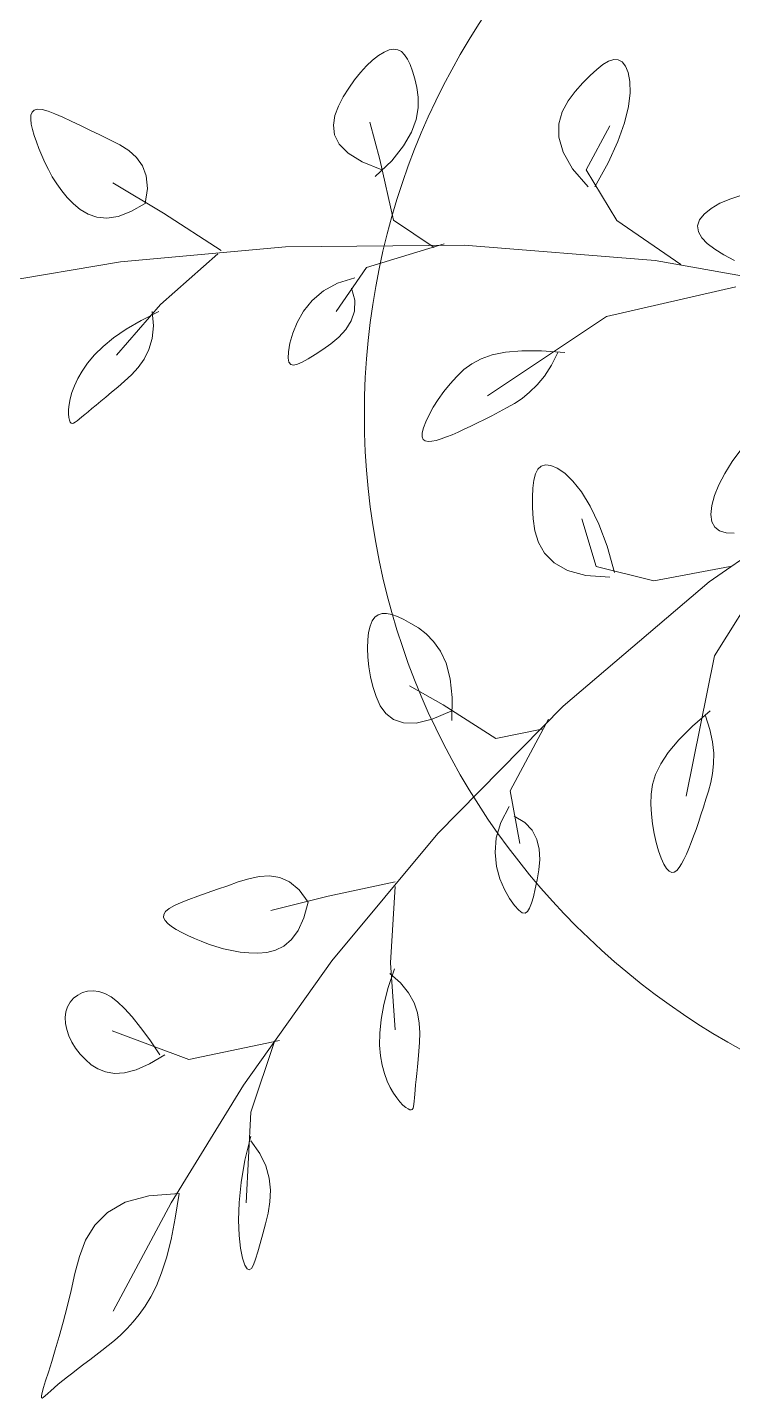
# Model space of a CAD drawing. Header units: centimetres. Extents: x -26724 to 60145, y -23645 to 6771.
# Drawn here: x -14928.1 to -14898.6, y 1948.9 to 2006.3 of the extents above; entities that cross this region are included whole.
import ezdxf

# ---------------------------------------------------------------- set-up
doc = ezdxf.new("R2010")
doc.units = ezdxf.units.CM
doc.linetypes.add('AUSGEZOGEN', pattern=[0])
doc.linetypes.add('PUNKT2_S9', pattern=[0.35, 0.15, -0.1, 0, -0.1])
doc.layers.add('3.IZGLED 2', color=7, linetype='Continuous', lineweight=9, true_color=0x4a4a4a)
doc.layers.add('Moebel', color=252, linetype='PUNKT2_S9', lineweight=13)

# ---------------------------------------------------------------- blocks, each defined once
blk = doc.blocks.new('ggggt')
at = {"layer": 'Moebel', "color": 91, "linetype": 'AUSGEZOGEN', "lineweight": 18, "transparency": 33554687}
for p, q in [((1538.055, 2005.151, 13.5), (1537.809, 2004.957, 13.5)), ((1538.288, 2005.296, 13.5), (1538.055, 2005.151, 13.5)), ((1538.502, 2005.387, 13.5), (1538.288, 2005.296, 13.5)), ((1538.694, 2005.419, 13.5), (1538.502, 2005.387, 13.5)), ((1538.864, 2005.394, 13.5), (1538.694, 2005.419, 13.5)), ((1539.015, 2005.314, 13.5), (1538.864, 2005.394, 13.5)), ((1539.15, 2005.182, 13.5), (1539.015, 2005.314, 13.5)), ((1539.27, 2004.999, 13.5), (1539.15, 2005.182, 13.5)), ((1537.555, 2004.717, 13.5), (1537.3, 2004.439, 13.5)), ((1537.809, 2004.957, 13.5), (1537.555, 2004.717, 13.5)), ((1539.38, 2004.768, 13.5), (1539.27, 2004.999, 13.5)), ((1539.481, 2004.492, 13.5), (1539.38, 2004.768, 13.5)), ((1539.576, 2004.172, 13.5), (1539.481, 2004.492, 13.5)), ((1546.906, 2004.31, 13.5), (1547.188, 2004.568, 13.5)), ((1547.188, 2004.568, 13.5), (1547.447, 2004.771, 13.5)), ((1547.447, 2004.771, 13.5), (1547.684, 2004.911, 13.5)), ((1547.684, 2004.911, 13.5), (1547.898, 2004.981, 13.5)), ((1547.898, 2004.981, 13.5), (1548.088, 2004.974, 13.5)), ((1548.088, 2004.974, 13.5), (1548.253, 2004.885, 13.5)), ((1548.253, 2004.885, 13.5), (1548.394, 2004.707, 13.5)), ((1548.394, 2004.707, 13.5), (1548.507, 2004.433, 13.5)), ((1537.049, 2004.127, 13.5), (1536.808, 2003.785, 13.5)), ((1537.3, 2004.439, 13.5), (1537.049, 2004.127, 13.5)), ((1539.663, 2003.811, 13.5), (1539.576, 2004.172, 13.5)), ((1546.286, 2003.647, 13.5), (1546.603, 2004.001, 13.5)), ((1546.603, 2004.001, 13.5), (1546.906, 2004.31, 13.5)), ((1548.507, 2004.433, 13.5), (1548.577, 2004.06, 13.5)), ((1548.577, 2004.06, 13.5), (1548.587, 2003.588, 13.5)), ((1536.582, 2003.42, 13.5), (1536.382, 2003.036, 13.5)), ((1536.808, 2003.785, 13.5), (1536.582, 2003.42, 13.5)), ((1539.72, 2003.408, 13.5), (1539.663, 2003.811, 13.5)), ((1539.72, 2002.963, 13.5), (1539.72, 2003.408, 13.5)), ((1545.987, 2003.247, 13.5), (1546.286, 2003.647, 13.5)), ((1548.587, 2003.588, 13.5), (1548.518, 2003.013, 13.5)), ((1523.511, 2002.65, 13.5), (1523.558, 2002.78, 13.5)), ((1523.558, 2002.78, 13.5), (1523.65, 2002.865, 13.5)), ((1523.65, 2002.865, 13.5), (1523.791, 2002.9, 13.5)), ((1523.791, 2002.9, 13.5), (1523.986, 2002.883, 13.5)), ((1523.986, 2002.883, 13.5), (1524.23, 2002.817, 13.5)), ((1524.23, 2002.817, 13.5), (1524.517, 2002.711, 13.5)), ((1536.382, 2003.036, 13.5), (1536.234, 2002.64, 13.5)), ((1539.635, 2002.476, 13.5), (1539.72, 2002.963, 13.5)), ((1545.607, 2002.291, 13.5), (1545.748, 2002.796, 13.5)), ((1545.748, 2002.796, 13.5), (1545.987, 2003.247, 13.5)), ((1548.518, 2003.013, 13.5), (1548.354, 2002.334, 13.5)), ((1523.503, 2002.482, 13.5), (1523.511, 2002.65, 13.5)), ((1523.527, 2002.281, 13.5), (1523.503, 2002.482, 13.5)), ((1523.58, 2002.052, 13.5), (1523.527, 2002.281, 13.5)), ((1524.517, 2002.711, 13.5), (1524.842, 2002.571, 13.5)), ((1524.842, 2002.571, 13.5), (1525.199, 2002.405, 13.5)), ((1525.199, 2002.405, 13.5), (1525.581, 2002.221, 13.5)), ((1525.581, 2002.221, 13.5), (1525.982, 2002.025, 13.5)), ((1536.234, 2002.64, 13.5), (1536.169, 2002.238, 13.5)), ((1536.169, 2002.238, 13.5), (1536.22, 2001.836, 13.5)), ((1538.118, 2000.801, 13.5), (1537.692, 2002.358, 13.5)), ((1539.44, 2001.944, 13.5), (1539.635, 2002.476, 13.5)), ((1545.605, 2001.727, 13.5), (1545.607, 2002.291, 13.5)), ((1546.749, 2000.369, 13.5), (1547.737, 2002.208, 13.5)), ((1548.354, 2002.334, 13.5), (1548.077, 2001.549, 13.5)), ((1523.654, 2001.801, 13.5), (1523.58, 2002.052, 13.5)), ((1523.745, 2001.533, 13.5), (1523.654, 2001.801, 13.5)), ((1525.982, 2002.025, 13.5), (1526.398, 2001.825, 13.5)), ((1526.398, 2001.825, 13.5), (1526.818, 2001.625, 13.5)), ((1526.818, 2001.625, 13.5), (1527.227, 2001.412, 13.5)), ((1536.22, 2001.836, 13.5), (1536.417, 2001.442, 13.5)), ((1539.106, 2001.369, 13.5), (1539.44, 2001.944, 13.5)), ((1545.782, 2001.102, 13.5), (1545.605, 2001.727, 13.5)), ((1523.848, 2001.254, 13.5), (1523.745, 2001.533, 13.5)), ((1523.965, 2000.966, 13.5), (1523.848, 2001.254, 13.5)), ((1527.227, 2001.412, 13.5), (1527.603, 2001.17, 13.5)), ((1527.603, 2001.17, 13.5), (1527.927, 2000.882, 13.5)), ((1536.417, 2001.442, 13.5), (1536.792, 2001.061, 13.5)), ((1536.792, 2001.061, 13.5), (1537.376, 2000.7, 13.5)), ((1538.608, 2000.748, 13.5), (1539.106, 2001.369, 13.5)), ((1546.177, 2000.411, 13.5), (1545.782, 2001.102, 13.5)), ((1548.077, 2001.549, 13.5), (1547.67, 2000.655, 13.5)), ((1524.095, 2000.672, 13.5), (1523.965, 2000.966, 13.5)), ((1524.243, 2000.376, 13.5), (1524.095, 2000.672, 13.5)), ((1527.927, 2000.882, 13.5), (1528.178, 2000.534, 13.5)), ((1528.178, 2000.534, 13.5), (1528.337, 2000.108, 13.5)), ((1537.376, 2000.7, 13.5), (1538.2, 2000.365, 13.5)), ((1537.917, 2000.082, 13.5), (1538.608, 2000.748, 13.5)), ((1538.686, 1998.254, 13.5), (1538.118, 2000.801, 13.5)), ((1547.67, 2000.655, 13.5), (1547.114, 1999.65, 13.5)), ((1524.408, 2000.078, 13.5), (1524.243, 2000.376, 13.5)), ((1524.594, 1999.783, 13.5), (1524.408, 2000.078, 13.5)), ((1528.337, 2000.108, 13.5), (1528.384, 1999.588, 13.5)), ((1546.831, 1999.65, 13.5), (1546.177, 2000.411, 13.5)), ((1548.024, 1998.246, 13.5), (1546.749, 2000.369, 13.5)), ((1524.801, 1999.492, 13.5), (1524.594, 1999.783, 13.5)), ((1525.032, 1999.209, 13.5), (1524.801, 1999.492, 13.5)), ((1529.066, 1998.545, 13.5), (1526.943, 1999.82, 13.5)), ((1528.384, 1999.588, 13.5), (1528.298, 1998.959, 13.5)), ((1552.792, 1999.156, 13.5), (1553.304, 1999.321, 13.5)), ((1525.289, 1998.939, 13.5), (1525.032, 1999.209, 13.5)), ((1525.578, 1998.698, 13.5), (1525.289, 1998.939, 13.5)), ((1528.298, 1998.959, 13.5), (1527.697, 1998.615, 13.5)), ((1528.298, 1998.959, 13.5), (1528.298, 1998.959, 13.5)), ((1551.684, 1998.516, 13.5), (1551.971, 1998.748, 13.5)), ((1551.971, 1998.748, 13.5), (1552.344, 1998.964, 13.5)), ((1552.344, 1998.964, 13.5), (1552.792, 1999.156, 13.5)), ((1525.903, 1998.505, 13.5), (1525.578, 1998.698, 13.5)), ((1526.272, 1998.381, 13.5), (1525.903, 1998.505, 13.5)), ((1526.69, 1998.345, 13.5), (1526.272, 1998.381, 13.5)), ((1527.163, 1998.417, 13.5), (1526.69, 1998.345, 13.5)), ((1527.697, 1998.615, 13.5), (1527.163, 1998.417, 13.5)), ((1531.472, 1996.987, 13.5), (1529.066, 1998.545, 13.5)), ((1540.385, 1997.121, 13.5), (1538.686, 1998.254, 13.5)), ((1550.713, 1996.405, 13.5), (1548.024, 1998.246, 13.5)), ((1551.411, 1998.023, 13.5), (1551.494, 1998.272, 13.5)), ((1551.494, 1998.272, 13.5), (1551.684, 1998.516, 13.5)), ((1551.444, 1997.773, 13.5), (1551.411, 1998.023, 13.5)), ((1551.582, 1997.524, 13.5), (1551.444, 1997.773, 13.5)), ((1534.162, 1997.149, 13.5), (1527.256, 1996.516, 13.5)), ((1541.636, 1997.214, 13.5), (1534.162, 1997.149, 13.5)), ((1540.809, 1997.262, 13.5), (1537.556, 1996.274, 13.5)), ((1549.633, 1996.568, 13.5), (1541.636, 1997.214, 13.5)), ((1551.814, 1997.279, 13.5), (1551.582, 1997.524, 13.5)), ((1552.128, 1997.038, 13.5), (1551.814, 1997.279, 13.5)), ((1552.51, 1996.804, 13.5), (1552.128, 1997.038, 13.5)), ((1527.256, 1996.516, 13.5), (1520.966, 1995.456, 13.5)), ((1531.331, 1996.846, 13.5), (1528.928, 1994.726, 13.5)), ((1558.103, 1995.069, 13.5), (1549.633, 1996.568, 13.5)), ((1552.948, 1996.577, 13.5), (1552.51, 1996.804, 13.5)), ((1537.556, 1996.274, 13.5), (1536.285, 1994.436, 13.5)), ((1535.285, 1994.894, 13.5), (1535.756, 1995.294, 13.5)), ((1535.756, 1995.294, 13.5), (1536.347, 1995.619, 13.5)), ((1536.347, 1995.619, 13.5), (1537.072, 1995.839, 13.5)), ((1536.931, 1995.415, 13.5), (1537.062, 1994.91, 13.5)), ((1553.004, 1995.474, 13.5), (1547.603, 1994.232, 13.5)), ((1528.928, 1994.726, 13.5), (1527.09, 1992.605, 13.5)), ((1534.922, 1994.447, 13.5), (1535.285, 1994.894, 13.5)), ((1537.062, 1994.91, 13.5), (1537.047, 1994.456, 13.5)), ((1528.13, 1994.061, 13.5), (1528.868, 1994.431, 13.5)), ((1528.585, 1994.431, 13.5), (1528.635, 1993.833, 13.5)), ((1534.654, 1993.98, 13.5), (1534.922, 1994.447, 13.5)), ((1537.047, 1994.456, 13.5), (1536.914, 1994.049, 13.5)), ((1547.603, 1994.232, 13.5), (1542.619, 1990.912, 13.5)), ((1526.974, 1993.327, 13.5), (1527.502, 1993.692, 13.5)), ((1527.502, 1993.692, 13.5), (1528.13, 1994.061, 13.5)), ((1528.635, 1993.833, 13.5), (1528.583, 1993.308, 13.5)), ((1534.468, 1993.523, 13.5), (1534.654, 1993.98, 13.5)), ((1536.688, 1993.688, 13.5), (1536.397, 1993.368, 13.5)), ((1536.914, 1994.049, 13.5), (1536.688, 1993.688, 13.5)), ((1526.535, 1992.968, 13.5), (1526.974, 1993.327, 13.5)), ((1528.583, 1993.308, 13.5), (1528.448, 1992.847, 13.5)), ((1534.293, 1992.752, 13.5), (1534.352, 1993.105, 13.5)), ((1534.352, 1993.105, 13.5), (1534.468, 1993.523, 13.5)), ((1536.068, 1993.088, 13.5), (1535.727, 1992.844, 13.5)), ((1536.397, 1993.368, 13.5), (1536.068, 1993.088, 13.5)), ((1525.886, 1992.275, 13.5), (1526.175, 1992.617, 13.5)), ((1526.175, 1992.617, 13.5), (1526.535, 1992.968, 13.5)), ((1528.248, 1992.445, 13.5), (1528, 1992.094, 13.5)), ((1528.448, 1992.847, 13.5), (1528.248, 1992.445, 13.5)), ((1534.279, 1992.489, 13.5), (1534.293, 1992.752, 13.5)), ((1534.31, 1992.313, 13.5), (1534.279, 1992.489, 13.5)), ((1535.113, 1992.456, 13.5), (1534.867, 1992.317, 13.5)), ((1535.401, 1992.633, 13.5), (1535.113, 1992.456, 13.5)), ((1535.727, 1992.844, 13.5), (1535.401, 1992.633, 13.5)), ((1541.962, 1992.25, 13.5), (1542.351, 1992.459, 13.5)), ((1542.351, 1992.459, 13.5), (1542.815, 1992.623, 13.5)), ((1542.815, 1992.623, 13.5), (1543.376, 1992.737, 13.5)), ((1543.376, 1992.737, 13.5), (1544.055, 1992.794, 13.5)), ((1544.055, 1992.794, 13.5), (1544.871, 1992.79, 13.5)), ((1544.871, 1992.79, 13.5), (1545.846, 1992.719, 13.5)), ((1545.563, 1992.719, 13.5), (1545.289, 1992.184, 13.5)), ((1525.475, 1991.628, 13.5), (1525.655, 1991.945, 13.5)), ((1525.655, 1991.945, 13.5), (1525.886, 1992.275, 13.5)), ((1528, 1992.094, 13.5), (1527.722, 1991.786, 13.5)), ((1534.385, 1992.216, 13.5), (1534.31, 1992.313, 13.5)), ((1534.502, 1992.189, 13.5), (1534.385, 1992.216, 13.5)), ((1534.663, 1992.226, 13.5), (1534.502, 1992.189, 13.5)), ((1534.867, 1992.317, 13.5), (1534.663, 1992.226, 13.5)), ((1541.332, 1991.721, 13.5), (1541.63, 1992.002, 13.5)), ((1541.63, 1992.002, 13.5), (1541.962, 1992.25, 13.5)), ((1545.289, 1992.184, 13.5), (1544.999, 1991.736, 13.5)), ((1525.231, 1991.044, 13.5), (1525.335, 1991.327, 13.5)), ((1525.335, 1991.327, 13.5), (1525.475, 1991.628, 13.5)), ((1527.149, 1991.273, 13.5), (1526.887, 1991.054, 13.5)), ((1527.432, 1991.515, 13.5), (1527.149, 1991.273, 13.5)), ((1527.722, 1991.786, 13.5), (1527.432, 1991.515, 13.5)), ((1540.792, 1991.087, 13.5), (1541.053, 1991.413, 13.5)), ((1541.053, 1991.413, 13.5), (1541.332, 1991.721, 13.5)), ((1544.695, 1991.364, 13.5), (1544.381, 1991.056, 13.5)), ((1544.999, 1991.736, 13.5), (1544.695, 1991.364, 13.5)), ((1525.113, 1990.544, 13.5), (1525.159, 1990.782, 13.5)), ((1525.159, 1990.782, 13.5), (1525.231, 1991.044, 13.5)), ((1526.432, 1990.677, 13.5), (1526.236, 1990.516, 13.5)), ((1526.649, 1990.856, 13.5), (1526.432, 1990.677, 13.5)), ((1526.887, 1991.054, 13.5), (1526.649, 1990.856, 13.5)), ((1540.347, 1990.426, 13.5), (1540.556, 1990.755, 13.5)), ((1540.556, 1990.755, 13.5), (1540.792, 1991.087, 13.5)), ((1544.062, 1990.801, 13.5), (1543.74, 1990.587, 13.5)), ((1544.381, 1991.056, 13.5), (1544.062, 1990.801, 13.5)), ((1525.088, 1990.15, 13.5), (1525.091, 1990.332, 13.5)), ((1525.1, 1989.999, 13.5), (1525.088, 1990.15, 13.5)), ((1525.091, 1990.332, 13.5), (1525.113, 1990.544, 13.5)), ((1525.764, 1990.127, 13.5), (1525.641, 1990.025, 13.5)), ((1525.903, 1990.243, 13.5), (1525.764, 1990.127, 13.5)), ((1526.06, 1990.372, 13.5), (1525.903, 1990.243, 13.5)), ((1526.236, 1990.516, 13.5), (1526.06, 1990.372, 13.5)), ((1540.032, 1989.82, 13.5), (1540.171, 1990.111, 13.5)), ((1540.171, 1990.111, 13.5), (1540.347, 1990.426, 13.5)), ((1543.102, 1990.234, 13.5), (1542.792, 1990.073, 13.5)), ((1543.419, 1990.402, 13.5), (1543.102, 1990.234, 13.5)), ((1543.74, 1990.587, 13.5), (1543.419, 1990.402, 13.5)), ((1525.123, 1989.884, 13.5), (1525.1, 1989.999, 13.5)), ((1525.153, 1989.804, 13.5), (1525.123, 1989.884, 13.5)), ((1525.191, 1989.76, 13.5), (1525.153, 1989.804, 13.5)), ((1525.237, 1989.746, 13.5), (1525.191, 1989.76, 13.5)), ((1525.294, 1989.76, 13.5), (1525.237, 1989.746, 13.5)), ((1525.361, 1989.798, 13.5), (1525.294, 1989.76, 13.5)), ((1525.441, 1989.857, 13.5), (1525.361, 1989.798, 13.5)), ((1525.534, 1989.933, 13.5), (1525.441, 1989.857, 13.5)), ((1525.641, 1990.025, 13.5), (1525.534, 1989.933, 13.5)), ((1539.884, 1989.352, 13.5), (1539.935, 1989.564, 13.5)), ((1539.935, 1989.564, 13.5), (1540.032, 1989.82, 13.5)), ((1541.916, 1989.635, 13.5), (1541.644, 1989.506, 13.5)), ((1542.198, 1989.773, 13.5), (1541.916, 1989.635, 13.5)), ((1542.49, 1989.919, 13.5), (1542.198, 1989.773, 13.5)), ((1542.792, 1990.073, 13.5), (1542.49, 1989.919, 13.5)), ((1539.882, 1989.193, 13.5), (1539.884, 1989.352, 13.5)), ((1539.926, 1989.084, 13.5), (1539.882, 1989.193, 13.5)), ((1540.012, 1989.02, 13.5), (1539.926, 1989.084, 13.5)), ((1540.135, 1988.995, 13.5), (1540.012, 1989.02, 13.5)), ((1540.289, 1989.005, 13.5), (1540.135, 1988.995, 13.5)), ((1540.471, 1989.043, 13.5), (1540.289, 1989.005, 13.5)), ((1540.675, 1989.105, 13.5), (1540.471, 1989.043, 13.5)), ((1540.898, 1989.186, 13.5), (1540.675, 1989.105, 13.5)), ((1541.134, 1989.281, 13.5), (1540.898, 1989.186, 13.5)), ((1541.383, 1989.388, 13.5), (1541.134, 1989.281, 13.5)), ((1541.644, 1989.506, 13.5), (1541.383, 1989.388, 13.5)), ((1552.853, 1988.152, 13.5), (1553.218, 1988.645, 13.5)), ((1544.619, 1987.639, 13.5), (1544.72, 1987.839, 13.5)), ((1544.72, 1987.839, 13.5), (1544.859, 1987.969, 13.5)), ((1544.859, 1987.969, 13.5), (1545.039, 1988.023, 13.5)), ((1545.039, 1988.023, 13.5), (1545.265, 1987.997, 13.5)), ((1545.265, 1987.997, 13.5), (1545.539, 1987.883, 13.5)), ((1545.539, 1987.883, 13.5), (1545.851, 1987.669, 13.5)), ((1558.945, 1988.047, 13.5), (1551.896, 1983.117, 13.5)), ((1552.546, 1987.66, 13.5), (1552.853, 1988.152, 13.5)), ((1544.51, 1987.046, 13.5), (1544.55, 1987.372, 13.5)), ((1544.55, 1987.372, 13.5), (1544.619, 1987.639, 13.5)), ((1545.851, 1987.669, 13.5), (1546.192, 1987.342, 13.5)), ((1546.192, 1987.342, 13.5), (1546.55, 1986.887, 13.5)), ((1552.3, 1987.182, 13.5), (1552.546, 1987.66, 13.5)), ((1544.494, 1986.664, 13.5), (1544.51, 1987.046, 13.5)), ((1544.498, 1986.231, 13.5), (1544.494, 1986.664, 13.5)), ((1546.55, 1986.887, 13.5), (1546.915, 1986.291, 13.5)), ((1552.008, 1986.313, 13.5), (1552.119, 1986.729, 13.5)), ((1552.119, 1986.729, 13.5), (1552.3, 1987.182, 13.5)), ((1544.523, 1985.757, 13.5), (1544.498, 1986.231, 13.5)), ((1546.915, 1986.291, 13.5), (1547.274, 1985.539, 13.5)), ((1551.969, 1985.945, 13.5), (1552.008, 1986.313, 13.5)), ((1544.595, 1985.262, 13.5), (1544.523, 1985.757, 13.5)), ((1547.169, 1983.766, 13.5), (1546.568, 1985.765, 13.5)), ((1547.274, 1985.539, 13.5), (1547.618, 1984.619, 13.5)), ((1552.007, 1985.639, 13.5), (1551.969, 1985.945, 13.5)), ((1552.125, 1985.404, 13.5), (1552.007, 1985.639, 13.5)), ((1544.745, 1984.774, 13.5), (1544.595, 1985.262, 13.5)), ((1552.324, 1985.25, 13.5), (1552.125, 1985.404, 13.5)), ((1552.598, 1985.172, 13.5), (1552.324, 1985.25, 13.5)), ((1552.936, 1985.163, 13.5), (1552.598, 1985.172, 13.5)), ((1545.003, 1984.317, 13.5), (1544.745, 1984.774, 13.5)), ((1547.618, 1984.619, 13.5), (1547.935, 1983.516, 13.5)), ((1555.053, 1984.728, 13.5), (1552.112, 1980.03, 13.5)), ((1545.4, 1983.918, 13.5), (1545.003, 1984.317, 13.5)), ((1545.967, 1983.6, 13.5), (1545.4, 1983.918, 13.5)), ((1546.735, 1983.391, 13.5), (1545.967, 1983.6, 13.5)), ((1547.735, 1983.316, 13.5), (1546.735, 1983.391, 13.5)), ((1549.572, 1983.166, 13.5), (1547.169, 1983.766, 13.5)), ((1552.775, 1983.766, 13.5), (1549.572, 1983.166, 13.5)), ((1551.896, 1983.117, 13.5), (1545.785, 1977.92, 13.5)), ((1537.902, 1981.642, 13.5), (1537.789, 1981.483, 13.5)), ((1538.04, 1981.744, 13.5), (1537.902, 1981.642, 13.5)), ((1538.203, 1981.794, 13.5), (1538.04, 1981.744, 13.5)), ((1538.392, 1981.796, 13.5), (1538.203, 1981.794, 13.5)), ((1538.607, 1981.752, 13.5), (1538.392, 1981.796, 13.5)), ((1538.848, 1981.666, 13.5), (1538.607, 1981.752, 13.5)), ((1539.115, 1981.542, 13.5), (1538.848, 1981.666, 13.5)), ((1539.408, 1981.383, 13.5), (1539.115, 1981.542, 13.5)), ((1537.64, 1981, 13.5), (1537.603, 1980.688, 13.5)), ((1537.702, 1981.267, 13.5), (1537.64, 1981, 13.5)), ((1537.789, 1981.483, 13.5), (1537.702, 1981.267, 13.5)), ((1539.725, 1981.19, 13.5), (1539.408, 1981.383, 13.5)), ((1540.05, 1980.945, 13.5), (1539.725, 1981.19, 13.5)), ((1540.364, 1980.63, 13.5), (1540.05, 1980.945, 13.5)), ((1537.603, 1980.688, 13.5), (1537.593, 1980.34, 13.5)), ((1540.649, 1980.226, 13.5), (1540.364, 1980.63, 13.5)), ((1537.593, 1980.34, 13.5), (1537.61, 1979.963, 13.5)), ((1537.61, 1979.963, 13.5), (1537.653, 1979.565, 13.5)), ((1540.887, 1979.712, 13.5), (1540.649, 1980.226, 13.5)), ((1552.112, 1980.03, 13.5), (1550.936, 1974.158, 13.5)), ((1537.653, 1979.565, 13.5), (1537.724, 1979.153, 13.5)), ((1541.058, 1979.069, 13.5), (1540.887, 1979.712, 13.5)), ((1537.724, 1979.153, 13.5), (1537.823, 1978.735, 13.5)), ((1537.823, 1978.735, 13.5), (1537.952, 1978.321, 13.5)), ((1540.761, 1977.969, 13.5), (1539.359, 1978.768, 13.5)), ((1541.144, 1978.278, 13.5), (1541.058, 1979.069, 13.5)), ((1537.952, 1978.321, 13.5), (1538.128, 1977.936, 13.5)), ((1541.127, 1977.319, 13.5), (1541.144, 1978.278, 13.5)), ((1538.128, 1977.936, 13.5), (1538.367, 1977.606, 13.5)), ((1538.367, 1977.606, 13.5), (1538.686, 1977.358, 13.5)), ((1540.307, 1977.372, 13.5), (1541.127, 1977.718, 13.5)), ((1545.785, 1977.92, 13.5), (1540.545, 1972.589, 13.5)), ((1542.963, 1976.57, 13.5), (1540.761, 1977.969, 13.5)), ((1551.2, 1977.079, 13.5), (1551.94, 1977.718, 13.5)), ((1551.74, 1977.519, 13.5), (1551.925, 1976.946, 13.5)), ((1538.686, 1977.358, 13.5), (1539.105, 1977.219, 13.5)), ((1539.105, 1977.219, 13.5), (1539.639, 1977.214, 13.5)), ((1539.639, 1977.214, 13.5), (1540.307, 1977.372, 13.5)), ((1544.966, 1976.969, 13.5), (1542.963, 1976.57, 13.5)), ((1545.166, 1977.369, 13.5), (1543.564, 1974.371, 13.5)), ((1550.62, 1976.505, 13.5), (1551.2, 1977.079, 13.5)), ((1551.925, 1976.946, 13.5), (1552.036, 1976.424, 13.5)), ((1550.181, 1975.984, 13.5), (1550.62, 1976.505, 13.5)), ((1552.036, 1976.424, 13.5), (1552.084, 1975.946, 13.5)), ((1549.865, 1975.507, 13.5), (1550.181, 1975.984, 13.5)), ((1552.084, 1975.946, 13.5), (1552.08, 1975.507, 13.5)), ((1549.652, 1975.062, 13.5), (1549.865, 1975.507, 13.5)), ((1552.08, 1975.507, 13.5), (1552.034, 1975.101, 13.5)), ((1549.466, 1974.23, 13.5), (1549.526, 1974.64, 13.5)), ((1549.526, 1974.64, 13.5), (1549.652, 1975.062, 13.5)), ((1551.958, 1974.721, 13.5), (1551.862, 1974.363, 13.5)), ((1552.034, 1975.101, 13.5), (1551.958, 1974.721, 13.5)), ((1543.564, 1974.371, 13.5), (1543.965, 1972.172, 13.5)), ((1549.454, 1973.82, 13.5), (1549.466, 1974.23, 13.5)), ((1551.862, 1974.363, 13.5), (1551.757, 1974.02, 13.5)), ((1543.173, 1973.052, 13.5), (1543.53, 1973.72, 13.5)), ((1549.474, 1973.405, 13.5), (1549.454, 1973.82, 13.5)), ((1551.651, 1973.688, 13.5), (1551.547, 1973.366, 13.5)), ((1551.757, 1974.02, 13.5), (1551.651, 1973.688, 13.5)), ((1542.984, 1972.405, 13.5), (1543.173, 1973.052, 13.5)), ((1543.73, 1973.321, 13.5), (1544.179, 1973.056, 13.5)), ((1544.179, 1973.056, 13.5), (1544.49, 1972.725, 13.5)), ((1549.52, 1972.991, 13.5), (1549.474, 1973.405, 13.5)), ((1549.588, 1972.589, 13.5), (1549.52, 1972.991, 13.5)), ((1551.444, 1973.056, 13.5), (1551.342, 1972.758, 13.5)), ((1551.547, 1973.366, 13.5), (1551.444, 1973.056, 13.5)), ((1540.545, 1972.589, 13.5), (1536.11, 1967.258, 13.5)), ((1542.934, 1971.789, 13.5), (1542.984, 1972.405, 13.5)), ((1544.49, 1972.725, 13.5), (1544.683, 1972.343, 13.5)), ((1544.683, 1972.343, 13.5), (1544.779, 1971.927, 13.5)), ((1549.673, 1972.209, 13.5), (1549.588, 1972.589, 13.5)), ((1551.24, 1972.475, 13.5), (1551.14, 1972.207, 13.5)), ((1551.342, 1972.758, 13.5), (1551.24, 1972.475, 13.5)), ((1542.994, 1971.215, 13.5), (1542.934, 1971.789, 13.5)), ((1544.779, 1971.927, 13.5), (1544.8, 1971.496, 13.5)), ((1549.771, 1971.861, 13.5), (1549.673, 1972.209, 13.5)), ((1549.879, 1971.557, 13.5), (1549.771, 1971.861, 13.5)), ((1551.039, 1971.955, 13.5), (1550.939, 1971.721, 13.5)), ((1551.14, 1972.207, 13.5), (1551.039, 1971.955, 13.5)), ((1543.134, 1970.696, 13.5), (1542.994, 1971.215, 13.5)), ((1544.8, 1971.496, 13.5), (1544.765, 1971.065, 13.5)), ((1549.991, 1971.307, 13.5), (1549.879, 1971.557, 13.5)), ((1550.105, 1971.122, 13.5), (1549.991, 1971.307, 13.5)), ((1550.738, 1971.318, 13.5), (1550.637, 1971.163, 13.5)), ((1550.839, 1971.507, 13.5), (1550.738, 1971.318, 13.5)), ((1550.939, 1971.721, 13.5), (1550.839, 1971.507, 13.5)), ((1532.188, 1970.561, 13.5), (1532.627, 1970.699, 13.5)), ((1532.627, 1970.699, 13.5), (1533.064, 1970.794, 13.5)), ((1533.064, 1970.794, 13.5), (1533.497, 1970.82, 13.5)), ((1533.497, 1970.82, 13.5), (1533.921, 1970.751, 13.5)), ((1533.921, 1970.751, 13.5), (1534.335, 1970.562, 13.5)), ((1543.326, 1970.242, 13.5), (1543.134, 1970.696, 13.5)), ((1544.696, 1970.651, 13.5), (1544.615, 1970.272, 13.5)), ((1544.765, 1971.065, 13.5), (1544.696, 1970.651, 13.5)), ((1550.216, 1971.008, 13.5), (1550.105, 1971.122, 13.5)), ((1550.324, 1970.962, 13.5), (1550.216, 1971.008, 13.5)), ((1550.43, 1970.978, 13.5), (1550.324, 1970.962, 13.5)), ((1550.534, 1971.047, 13.5), (1550.43, 1970.978, 13.5)), ((1550.637, 1971.163, 13.5), (1550.534, 1971.047, 13.5)), ((1530.491, 1969.967, 13.5), (1530.891, 1970.107, 13.5)), ((1530.891, 1970.107, 13.5), (1531.314, 1970.253, 13.5)), ((1531.314, 1970.253, 13.5), (1531.749, 1970.405, 13.5)), ((1531.749, 1970.405, 13.5), (1532.188, 1970.561, 13.5)), ((1534.335, 1970.562, 13.5), (1534.735, 1970.228, 13.5)), ((1534.735, 1970.228, 13.5), (1535.119, 1969.722, 13.5)), ((1538.758, 1970.572, 13.5), (1535.955, 1969.973, 13.5)), ((1538.758, 1970.372, 13.5), (1538.558, 1967.174, 13.5)), ((1543.54, 1969.863, 13.5), (1543.326, 1970.242, 13.5)), ((1544.615, 1970.272, 13.5), (1544.536, 1969.943, 13.5)), ((1529.145, 1969.322, 13.5), (1529.296, 1969.448, 13.5)), ((1529.296, 1969.448, 13.5), (1529.515, 1969.574, 13.5)), ((1529.515, 1969.574, 13.5), (1529.793, 1969.702, 13.5)), ((1529.793, 1969.702, 13.5), (1530.122, 1969.833, 13.5)), ((1530.122, 1969.833, 13.5), (1530.491, 1969.967, 13.5)), ((1535.955, 1969.973, 13.5), (1533.552, 1969.373, 13.5)), ((1535.119, 1969.722, 13.5), (1534.938, 1969.054, 13.5)), ((1535.119, 1969.722, 13.5), (1535.119, 1969.722, 13.5)), ((1543.747, 1969.572, 13.5), (1543.54, 1969.863, 13.5)), ((1543.924, 1969.377, 13.5), (1543.747, 1969.572, 13.5)), ((1544.381, 1969.462, 13.5), (1544.293, 1969.322, 13.5)), ((1544.46, 1969.671, 13.5), (1544.381, 1969.462, 13.5)), ((1544.536, 1969.943, 13.5), (1544.46, 1969.671, 13.5)), ((1529.066, 1969.073, 13.5), (1529.071, 1969.197, 13.5)), ((1529.124, 1968.948, 13.5), (1529.066, 1969.073, 13.5)), ((1529.071, 1969.197, 13.5), (1529.145, 1969.322, 13.5)), ((1529.237, 1968.823, 13.5), (1529.124, 1968.948, 13.5)), ((1534.938, 1969.054, 13.5), (1534.7, 1968.536, 13.5)), ((1544.07, 1969.274, 13.5), (1543.924, 1969.377, 13.5)), ((1544.191, 1969.258, 13.5), (1544.07, 1969.274, 13.5)), ((1544.293, 1969.322, 13.5), (1544.191, 1969.258, 13.5)), ((1529.397, 1968.698, 13.5), (1529.237, 1968.823, 13.5)), ((1529.596, 1968.573, 13.5), (1529.397, 1968.698, 13.5)), ((1529.826, 1968.448, 13.5), (1529.596, 1968.573, 13.5)), ((1530.08, 1968.323, 13.5), (1529.826, 1968.448, 13.5)), ((1530.35, 1968.198, 13.5), (1530.08, 1968.323, 13.5)), ((1534.7, 1968.536, 13.5), (1534.416, 1968.152, 13.5)), ((1530.636, 1968.077, 13.5), (1530.35, 1968.198, 13.5)), ((1530.936, 1967.962, 13.5), (1530.636, 1968.077, 13.5)), ((1531.25, 1967.856, 13.5), (1530.936, 1967.962, 13.5)), ((1531.577, 1967.763, 13.5), (1531.25, 1967.856, 13.5)), ((1531.917, 1967.686, 13.5), (1531.577, 1967.763, 13.5)), ((1534.095, 1967.881, 13.5), (1533.747, 1967.708, 13.5)), ((1534.416, 1968.152, 13.5), (1534.095, 1967.881, 13.5)), ((1532.269, 1967.627, 13.5), (1531.917, 1967.686, 13.5)), ((1532.633, 1967.59, 13.5), (1532.269, 1967.627, 13.5)), ((1536.11, 1967.258, 13.5), (1532.412, 1962.061, 13.5)), ((1533.006, 1967.58, 13.5), (1532.633, 1967.59, 13.5)), ((1533.381, 1967.614, 13.5), (1533.006, 1967.58, 13.5)), ((1533.747, 1967.708, 13.5), (1533.381, 1967.614, 13.5)), ((1538.558, 1967.174, 13.5), (1538.758, 1964.375, 13.5)), ((1538.464, 1966.14, 13.5), (1538.724, 1966.924, 13.5)), ((1538.524, 1966.724, 13.5), (1538.982, 1966.336, 13.5)), ((1525.886, 1965.989, 13.5), (1526.118, 1966.005, 13.5)), ((1526.118, 1966.005, 13.5), (1526.359, 1965.974, 13.5)), ((1538.281, 1965.435, 13.5), (1538.464, 1966.14, 13.5)), ((1538.982, 1966.336, 13.5), (1539.317, 1965.928, 13.5)), ((1525.045, 1965.339, 13.5), (1525.155, 1965.531, 13.5)), ((1525.155, 1965.531, 13.5), (1525.299, 1965.696, 13.5)), ((1525.299, 1965.696, 13.5), (1525.472, 1965.83, 13.5)), ((1525.472, 1965.83, 13.5), (1525.67, 1965.929, 13.5)), ((1525.67, 1965.929, 13.5), (1525.886, 1965.989, 13.5)), ((1526.359, 1965.974, 13.5), (1526.606, 1965.891, 13.5)), ((1526.606, 1965.891, 13.5), (1526.863, 1965.75, 13.5)), ((1526.863, 1965.75, 13.5), (1527.136, 1965.544, 13.5)), ((1527.136, 1965.544, 13.5), (1527.429, 1965.268, 13.5)), ((1538.165, 1964.804, 13.5), (1538.281, 1965.435, 13.5)), ((1539.317, 1965.928, 13.5), (1539.547, 1965.507, 13.5)), ((1539.547, 1965.507, 13.5), (1539.69, 1965.081, 13.5)), ((1524.945, 1964.891, 13.5), (1524.974, 1965.124, 13.5)), ((1524.958, 1964.643, 13.5), (1524.945, 1964.891, 13.5)), ((1524.974, 1965.124, 13.5), (1525.045, 1965.339, 13.5)), ((1527.429, 1965.268, 13.5), (1527.748, 1964.914, 13.5)), ((1527.748, 1964.914, 13.5), (1528.097, 1964.477, 13.5)), ((1539.69, 1965.081, 13.5), (1539.763, 1964.657, 13.5)), ((1525.011, 1964.387, 13.5), (1524.958, 1964.643, 13.5)), ((1525.101, 1964.125, 13.5), (1525.011, 1964.387, 13.5)), ((1530.113, 1963.125, 13.5), (1526.909, 1964.325, 13.5)), ((1528.097, 1964.477, 13.5), (1528.484, 1963.95, 13.5)), ((1538.109, 1964.239, 13.5), (1538.165, 1964.804, 13.5)), ((1539.763, 1964.657, 13.5), (1539.784, 1964.243, 13.5)), ((1525.226, 1963.863, 13.5), (1525.101, 1964.125, 13.5)), ((1525.384, 1963.606, 13.5), (1525.226, 1963.863, 13.5)), ((1528.484, 1963.95, 13.5), (1528.912, 1963.325, 13.5)), ((1533.918, 1963.925, 13.5), (1530.113, 1963.125, 13.5)), ((1533.718, 1963.925, 13.5), (1532.716, 1960.926, 13.5)), ((1538.103, 1963.737, 13.5), (1538.109, 1964.239, 13.5)), ((1538.14, 1963.29, 13.5), (1538.103, 1963.737, 13.5)), ((1539.771, 1963.846, 13.5), (1539.742, 1963.475, 13.5)), ((1539.784, 1964.243, 13.5), (1539.771, 1963.846, 13.5)), ((1525.573, 1963.359, 13.5), (1525.384, 1963.606, 13.5)), ((1525.791, 1963.125, 13.5), (1525.573, 1963.359, 13.5)), ((1529.112, 1963.325, 13.5), (1528.477, 1962.948, 13.5)), ((1538.21, 1962.894, 13.5), (1538.14, 1963.29, 13.5)), ((1539.711, 1963.135, 13.5), (1539.683, 1962.826, 13.5)), ((1539.742, 1963.475, 13.5), (1539.711, 1963.135, 13.5)), ((1526.037, 1962.913, 13.5), (1525.791, 1963.125, 13.5)), ((1526.317, 1962.735, 13.5), (1526.037, 1962.913, 13.5)), ((1526.638, 1962.609, 13.5), (1526.317, 1962.735, 13.5)), ((1527.007, 1962.551, 13.5), (1526.638, 1962.609, 13.5)), ((1527.432, 1962.577, 13.5), (1527.007, 1962.551, 13.5)), ((1527.92, 1962.704, 13.5), (1527.432, 1962.577, 13.5)), ((1528.477, 1962.948, 13.5), (1527.92, 1962.704, 13.5)), ((1538.307, 1962.542, 13.5), (1538.21, 1962.894, 13.5)), ((1539.683, 1962.826, 13.5), (1539.656, 1962.547, 13.5)), ((1532.412, 1962.061, 13.5), (1529.385, 1957.131, 13.5)), ((1538.421, 1962.231, 13.5), (1538.307, 1962.542, 13.5)), ((1538.547, 1961.957, 13.5), (1538.421, 1962.231, 13.5)), ((1539.609, 1962.068, 13.5), (1539.589, 1961.866, 13.5)), ((1539.631, 1962.295, 13.5), (1539.609, 1962.068, 13.5)), ((1539.656, 1962.547, 13.5), (1539.631, 1962.295, 13.5)), ((1538.681, 1961.72, 13.5), (1538.547, 1961.957, 13.5)), ((1538.818, 1961.52, 13.5), (1538.681, 1961.72, 13.5)), ((1538.952, 1961.355, 13.5), (1538.818, 1961.52, 13.5)), ((1539.558, 1961.526, 13.5), (1539.547, 1961.386, 13.5)), ((1539.572, 1961.686, 13.5), (1539.558, 1961.526, 13.5)), ((1539.589, 1961.866, 13.5), (1539.572, 1961.686, 13.5)), ((1532.716, 1960.926, 13.5), (1532.516, 1957.128, 13.5)), ((1539.079, 1961.223, 13.5), (1538.952, 1961.355, 13.5)), ((1539.194, 1961.125, 13.5), (1539.079, 1961.223, 13.5)), ((1539.291, 1961.06, 13.5), (1539.194, 1961.125, 13.5)), ((1539.368, 1961.025, 13.5), (1539.291, 1961.06, 13.5)), ((1539.427, 1961.02, 13.5), (1539.368, 1961.025, 13.5)), ((1539.47, 1961.043, 13.5), (1539.427, 1961.02, 13.5)), ((1539.5, 1961.093, 13.5), (1539.47, 1961.043, 13.5)), ((1539.521, 1961.168, 13.5), (1539.5, 1961.093, 13.5)), ((1539.535, 1961.266, 13.5), (1539.521, 1961.168, 13.5)), ((1539.547, 1961.386, 13.5), (1539.535, 1961.266, 13.5)), ((1532.465, 1958.916, 13.5), (1532.716, 1959.927, 13.5)), ((1532.716, 1959.727, 13.5), (1533.095, 1959.203, 13.5)), ((1533.095, 1959.203, 13.5), (1533.344, 1958.682, 13.5)), ((1532.304, 1957.987, 13.5), (1532.465, 1958.916, 13.5)), ((1533.344, 1958.682, 13.5), (1533.482, 1958.169, 13.5)), ((1532.219, 1957.147, 13.5), (1532.304, 1957.987, 13.5)), ((1533.482, 1958.169, 13.5), (1533.53, 1957.665, 13.5)), ((1527.46, 1957.155, 13.5), (1528.443, 1957.43, 13.5)), ((1528.443, 1957.43, 13.5), (1529.713, 1957.528, 13.5)), ((1529.713, 1957.528, 13.5), (1529.553, 1956.485, 13.5)), ((1529.713, 1957.528, 13.5), (1529.713, 1957.528, 13.5)), ((1533.53, 1957.665, 13.5), (1533.507, 1957.176, 13.5)), ((1526.72, 1956.734, 13.5), (1527.46, 1957.155, 13.5)), ((1529.385, 1957.131, 13.5), (1526.96, 1952.603, 13.5)), ((1532.197, 1956.404, 13.5), (1532.219, 1957.147, 13.5)), ((1533.507, 1957.176, 13.5), (1533.435, 1956.705, 13.5)), ((1526.181, 1956.195, 13.5), (1526.72, 1956.734, 13.5)), ((1529.553, 1956.485, 13.5), (1529.377, 1955.594, 13.5)), ((1532.224, 1955.763, 13.5), (1532.197, 1956.404, 13.5)), ((1533.331, 1956.255, 13.5), (1533.217, 1955.829, 13.5)), ((1533.435, 1956.705, 13.5), (1533.331, 1956.255, 13.5)), ((1525.801, 1955.569, 13.5), (1526.181, 1956.195, 13.5)), ((1532.287, 1955.232, 13.5), (1532.224, 1955.763, 13.5)), ((1533.217, 1955.829, 13.5), (1533.109, 1955.433, 13.5)), ((1525.538, 1954.886, 13.5), (1525.801, 1955.569, 13.5)), ((1529.377, 1955.594, 13.5), (1529.185, 1954.836, 13.5)), ((1532.372, 1954.819, 13.5), (1532.287, 1955.232, 13.5)), ((1533.109, 1955.433, 13.5), (1533.008, 1955.078, 13.5)), ((1525.349, 1954.174, 13.5), (1525.538, 1954.886, 13.5)), ((1529.185, 1954.836, 13.5), (1528.978, 1954.196, 13.5)), ((1532.466, 1954.529, 13.5), (1532.372, 1954.819, 13.5)), ((1532.558, 1954.368, 13.5), (1532.466, 1954.529, 13.5)), ((1532.823, 1954.542, 13.5), (1532.735, 1954.387, 13.5)), ((1532.913, 1954.776, 13.5), (1532.823, 1954.542, 13.5)), ((1533.008, 1955.078, 13.5), (1532.913, 1954.776, 13.5)), ((1525.19, 1953.463, 13.5), (1525.349, 1954.174, 13.5)), ((1528.978, 1954.196, 13.5), (1528.76, 1953.656, 13.5)), ((1532.647, 1954.325, 13.5), (1532.558, 1954.368, 13.5)), ((1532.735, 1954.387, 13.5), (1532.647, 1954.325, 13.5)), ((1525.029, 1952.78, 13.5), (1525.19, 1953.463, 13.5)), ((1528.76, 1953.656, 13.5), (1528.53, 1953.199, 13.5)), ((1528.291, 1952.807, 13.5), (1528.044, 1952.464, 13.5)), ((1528.53, 1953.199, 13.5), (1528.291, 1952.807, 13.5)), ((1524.863, 1952.135, 13.5), (1525.029, 1952.78, 13.5)), ((1528.044, 1952.464, 13.5), (1527.791, 1952.154, 13.5)), ((1524.696, 1951.533, 13.5), (1524.863, 1952.135, 13.5)), ((1527.533, 1951.872, 13.5), (1527.272, 1951.614, 13.5)), ((1527.791, 1952.154, 13.5), (1527.533, 1951.872, 13.5)), ((1524.533, 1950.981, 13.5), (1524.696, 1951.533, 13.5)), ((1526.747, 1951.157, 13.5), (1526.486, 1950.95, 13.5)), ((1527.009, 1951.377, 13.5), (1526.747, 1951.157, 13.5)), ((1527.272, 1951.614, 13.5), (1527.009, 1951.377, 13.5)), ((1524.381, 1950.486, 13.5), (1524.533, 1950.981, 13.5)), ((1525.975, 1950.565, 13.5), (1525.728, 1950.379, 13.5)), ((1526.228, 1950.754, 13.5), (1525.975, 1950.565, 13.5)), ((1526.486, 1950.95, 13.5), (1526.228, 1950.754, 13.5)), ((1524.129, 1949.688, 13.5), (1524.245, 1950.052, 13.5)), ((1524.245, 1950.052, 13.5), (1524.381, 1950.486, 13.5)), ((1525.261, 1950.022, 13.5), (1525.044, 1949.853, 13.5)), ((1525.489, 1950.198, 13.5), (1525.261, 1950.022, 13.5)), ((1525.728, 1950.379, 13.5), (1525.489, 1950.198, 13.5)), ((1523.979, 1949.188, 13.5), (1524.039, 1949.399, 13.5)), ((1524.039, 1949.399, 13.5), (1524.129, 1949.688, 13.5)), ((1524.488, 1949.396, 13.5), (1524.339, 1949.265, 13.5)), ((1524.656, 1949.539, 13.5), (1524.488, 1949.396, 13.5)), ((1524.842, 1949.691, 13.5), (1524.656, 1949.539, 13.5)), ((1525.044, 1949.853, 13.5), (1524.842, 1949.691, 13.5)), ((1523.949, 1948.976, 13.5), (1523.95, 1949.05, 13.5)), ((1523.976, 1948.957, 13.5), (1523.949, 1948.976, 13.5)), ((1523.95, 1949.05, 13.5), (1523.979, 1949.188, 13.5)), ((1524.03, 1948.985, 13.5), (1523.976, 1948.957, 13.5)), ((1524.109, 1949.052, 13.5), (1524.03, 1948.985, 13.5)), ((1524.213, 1949.148, 13.5), (1524.109, 1949.052, 13.5)), ((1524.339, 1949.265, 13.5), (1524.213, 1949.148, 13.5))]:
    blk.add_line(p, q, dxfattribs=at)
blk.add_circle((1567.746, 1990.122, 13.5), 30.281, dxfattribs=at)

msp = doc.modelspace()

# ---------------------------------------------------------------- linework, layer by layer
at = {"layer": '3.IZGLED 2', "transparency": 33554687}
msp.add_circle((-14883.589, 1990.122, 13.5), 75, dxfattribs=at)

# ---------------------------------------------------------------- block references
at = {"layer": '3.IZGLED 2'}
msp.add_blockref('ggggt', (-16451.473, 0), dxfattribs=at)

doc.saveas('drawing.dxf')
